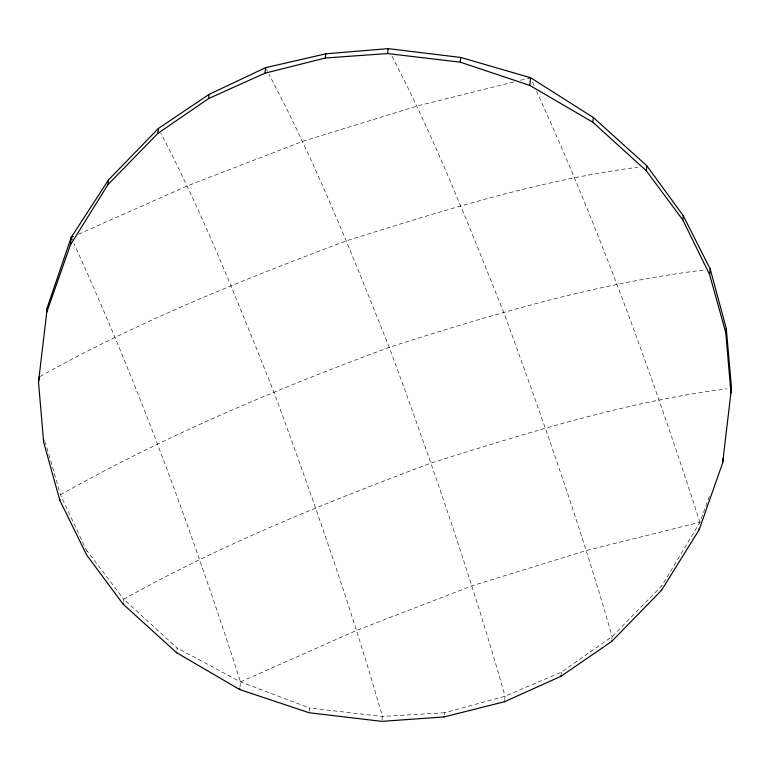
<?xml version="1.0" encoding="UTF-8"?>
<svg xmlns="http://www.w3.org/2000/svg" width="770" height="770" viewBox="0 0 770 770"><rect width="100%" height="100%" fill="white"/><g stroke="black" fill="none" stroke-linecap="round" stroke-linejoin="round"><path stroke-width="0.58" stroke-dasharray="3.85 2.89" d="M87.029 551.609L60.464 494.85L45.401 442.432M123.47 601.418L123.71 599.262L87.126 550.829M176.975 649.784L177.167 648.013L123.71 599.262C221.616 544.284 326.114 502.502 431.036 463.068C528.076 432.644 625.779 401.786 726.967 388.754M239.932 687.138L240.519 681.883C192.442 533.1 139.024 385.905 73.93 243.638M309.376 711.297L309.733 708.063L240.519 681.883L177.167 648.013M382.036 719.825L382.411 716.437C351.014 606.712 313.149 498.979 273.851 391.872C238.71 304.497 204.445 216.476 160.68 132.95M444.329 715.089L444.588 712.741L505.072 696.234L561.349 672.162L612.131 636.607L661.988 585.643L699.959 522.214L709.324 496.409M504.687 699.68L505.072 696.234C471.49 578.309 431.71 462.289 389.225 347.308C352.333 254.88 315.498 162.152 268.865 74.103M561.06 674.78L561.147 673.991M561.176 673.731L561.349 672.162M611.861 639.071L612.131 636.607C580.734 526.872 542.879 419.15 503.57 312.033C468.766 225.61 434.963 138.484 391.757 55.806M661.921 586.23L661.988 585.643M699.911 522.686L699.959 522.214C652.604 375.981 600.436 231.135 536.546 91.226M40.002 376.53C137.599 321.744 241.799 280.164 346.375 240.837C441.98 210.97 538.143 180.296 637.772 167.234M60.464 494.85C165.232 435.55 276.497 389.081 389.225 347.308C492.338 314.401 596.644 283.139 704.396 269.952M78.463 234.196L187.36 185.888L302.745 141.324L417.08 106.058L514.418 81.793M240.519 681.883L356.683 630.361L472.068 585.797L586.403 550.521L699.959 522.214M520.501 80.273L527.594 78.502M444.588 712.741L382.411 716.437L309.733 708.063M266.545 69.502L267.469 71.341M532.455 81.889L534.274 86.038"/><path stroke-width="1.16" d="M38.5 381.958L47.355 307.249L71.206 237.42L108.522 179.872L158.418 128.465L209.036 94.402L265.611 67.654L325.797 53.823L388.138 48.635L460.768 57.452L530.636 77.751L593.333 117.502L646.838 165.81L683.26 215.735L710.219 269.038L726.293 328.694L731.5 388.042L722.626 462.972L699.102 529.856L661.459 590.349L611.582 641.535L560.887 676.339L504.456 701.749L444.126 716.918L381.862 721.365L309.213 712.77L239.662 689.535L176.638 652.719L123.162 604.19L86.654 555.006L59.848 500.365L43.62 442.057L38.5 381.958L39.049 377.031L39.251 379.418M47.355 307.249L46.826 311.956L70.34 245.072L107.993 184.579L157.869 133.393L208.564 98.579L264.995 73.179L325.325 58.01L387.589 53.563L460.239 62.158L529.779 85.393L592.804 122.209L646.29 170.738L682.798 219.922L709.603 274.563L725.821 332.871L730.951 392.969L731.5 388.042M43.62 442.057L43.852 439.959M70.34 245.072L71.206 237.42L73.275 236.496M59.848 500.365L59.964 499.335M107.993 184.579L108.522 179.872M157.869 133.393L158.418 128.465M123.162 604.19L123.267 603.266M208.564 98.579L209.036 94.402M176.638 652.719L176.705 652.132M264.995 73.179L265.611 67.654M239.662 689.535L239.768 688.572M325.325 58.01L325.797 53.823M387.589 53.563L388.138 48.635M460.239 62.158L460.768 57.452M444.126 716.918L444.184 716.398M529.779 85.393L530.636 77.751L528.615 78.251M504.456 701.749L504.533 701.056M592.804 122.209L593.333 117.502M560.887 676.339L560.974 675.559M646.29 170.738L646.838 165.81M611.582 641.535L611.649 640.919M682.798 219.922L683.26 215.735M661.459 590.349L661.555 589.464M709.603 274.563L710.219 269.038M699.102 529.856L699.266 528.422M725.821 332.871L726.293 328.694M722.626 462.972L723.155 458.266M71.206 237.42L72.111 239.489"/></g></svg>
